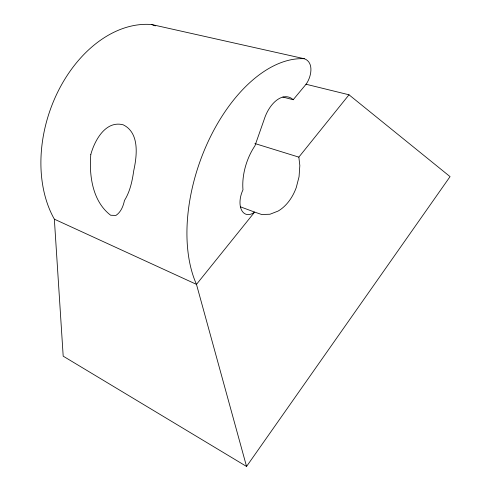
<?xml version="1.0" encoding="UTF-8"?>
<svg xmlns="http://www.w3.org/2000/svg" width="491" height="491" viewBox="0 0 491 491"><rect width="100%" height="100%" fill="white"/><g stroke="black" fill="none" stroke-linecap="round" stroke-linejoin="round"><path stroke-width="0.74" d="M349.003 94.794L298.847 157.132L299.835 165.553L299.05 176.754L296.263 187.55A43.079 30.829 -81.1 0 1 278.084 211.081L269.97 214.242L261.635 214.493L254.633 212.094A18.799 11.121 -70.3 0 1 241.646 210.265A18.799 11.121 -70.3 0 1 242.977 189.827A44.215 25.722 -71.6 0 1 254.921 145.839L264.005 119.957A29.748 17.357 -73.7 0 1 293.201 99.728L305.727 84.642C311.122 77.879 314.596 62.4 304.322 58.736L151.78 24.55A117.865 83.458 -71.6 0 0 58.208 91.087A117.865 83.458 -71.6 0 0 54.348 219.17L63.192 356.165L246.55 466.45L450.057 176.625L349.003 94.794L305.973 84.225M282.841 97.022L293.201 99.728M151.78 24.55L155.303 25.894M254.884 143.525L298.847 157.132M240.259 206.766L254.633 212.094L196.48 284.369L246.55 466.45M54.348 219.17L196.48 284.369A135.031 77.302 -70.8 0 1 209.191 139.37A135.031 77.302 -70.8 0 1 304.322 58.736M90.804 154.518C89 175.717 92.596 201.531 110.671 215.254L115.925 215.432C120.964 212.069 123.259 206.208 124.462 200.488C130.103 191.496 132.263 180.94 133.761 170.573C137.014 155.653 139.72 132.828 123.192 124.812C105.62 120.166 94.616 140.451 90.804 154.518"/></g></svg>
